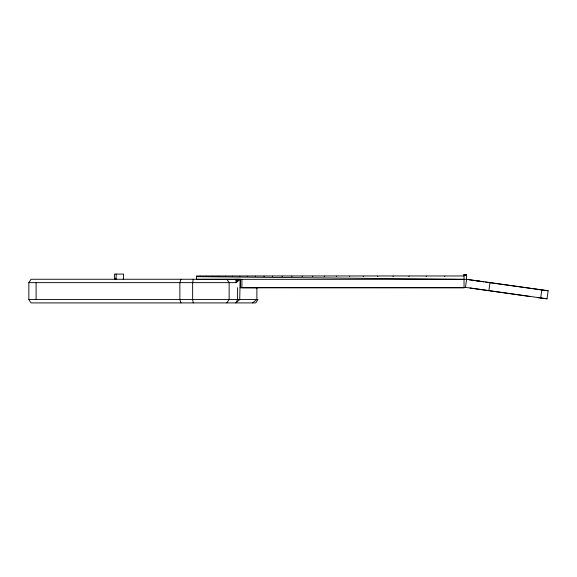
<?xml version="1.0" encoding="UTF-8"?>
<svg xmlns="http://www.w3.org/2000/svg" width="577" height="577" viewBox="0 0 577 577"><rect width="100%" height="100%" fill="white"/><g stroke="black" fill="none" stroke-linecap="round" stroke-linejoin="round"><path stroke-width="0.87" d="M28.85 299.535L257.962 299.535L255.755 302.911L31.05 302.911L28.85 299.535L28.85 282.643L31.05 279.261L240.378 279.261L240.378 287.707L464.038 287.707L464.038 274.436L466.605 274.479L466.605 279.383M478.427 281.028L478.023 281.345L479.271 281.143L466.605 279.34L465.473 287.418L464.038 287.735L240.227 287.678M470.06 288.01L488.892 290.635L490.017 282.6L538.334 289.409M540.692 297.927L541.825 289.899L548.15 290.786L547.025 298.814L537.266 297.516M193.252 279.261L192.646 282.643L192.646 299.535L193.252 302.911M28.85 282.643L236.26 282.643L236.931 279.261M180.954 279.261L179.865 282.643L179.865 299.535L180.954 302.911M235.575 279.261L236.26 282.643L238.279 279.261M226.826 302.911L229.141 299.535L229.141 282.643L226.826 279.261M236.26 282.643L240.169 279.261L239.722 299.535L235.892 302.911L237.587 299.535L237.587 287.707M252.401 302.911L256.88 299.535L256.88 287.707M464.038 287.685L465.48 287.368L530.198 296.52M464.038 275.215L466.605 275.215M464.038 275.965L445.076 275.965L444.658 276.506L444.658 275.965L426.641 275.965L426.223 276.506L426.223 275.965L409.396 275.965L408.978 276.506L408.978 275.965L393.146 275.965L393.146 276.506L392.728 275.965L377.791 275.965L377.791 276.506L377.372 275.965L363.308 275.965L363.308 276.506L362.89 275.965L349.648 275.965L349.648 276.506L349.229 275.965L336.766 275.965L336.348 276.506L336.348 275.965L324.606 275.965L324.187 276.506L324.187 275.965L313.123 275.965L312.705 276.506L312.705 275.965L302.254 275.965L302.254 276.506L301.836 275.965L291.962 275.965L291.962 276.506L291.544 275.965L282.203 275.965L282.203 276.506L281.785 275.965L272.935 275.965L272.517 276.506L272.517 275.965L264.122 275.965L264.122 276.506L263.703 275.965L255.748 275.965L255.33 276.506L255.33 275.965L247.757 275.965L247.338 276.506L247.338 275.965L240.14 275.965L239.722 276.506L239.722 275.965L232.856 275.965L232.437 276.506L232.437 275.965L225.881 275.965L225.463 276.506L225.463 275.965L219.195 275.965L218.777 276.506L218.777 275.965L212.776 275.965L212.358 276.506L212.358 275.965L206.602 275.965L206.184 276.506L206.184 275.965L200.652 275.965L200.233 276.506L200.233 275.965L196.533 275.965L196.533 279.34L466.605 279.34M257.941 287.743L241.914 287.678L241.914 279.333M196.533 276.635L464.038 279.34M538.399 289.488L548.15 290.786M490.017 282.6L473.436 280.299M468.935 279.715L475.736 280.674M476.451 280.775L478.023 280.963L477.583 281.345L477.583 280.905M541.825 289.899L488.683 282.514M488.892 290.635L547.025 298.814M485.574 282.066L487.197 282.304M477.893 280.977L479.963 281.273M480.627 281.367L483.822 281.821M123.55 279.657L123.55 274.089L114.534 274.089L114.635 279.657M116.193 274.089L116.092 279.657M36.099 282.643L36.099 299.535M123.211 278.987A90.928 3.808 -90 0 1 123.334 279.412M114.751 279.412A90.928 3.808 90 0 1 115.97 279.412M466.605 274.71L464.038 274.674L466.605 274.724M466.605 275.027L464.038 275.027L466.605 275.106"/></g></svg>
